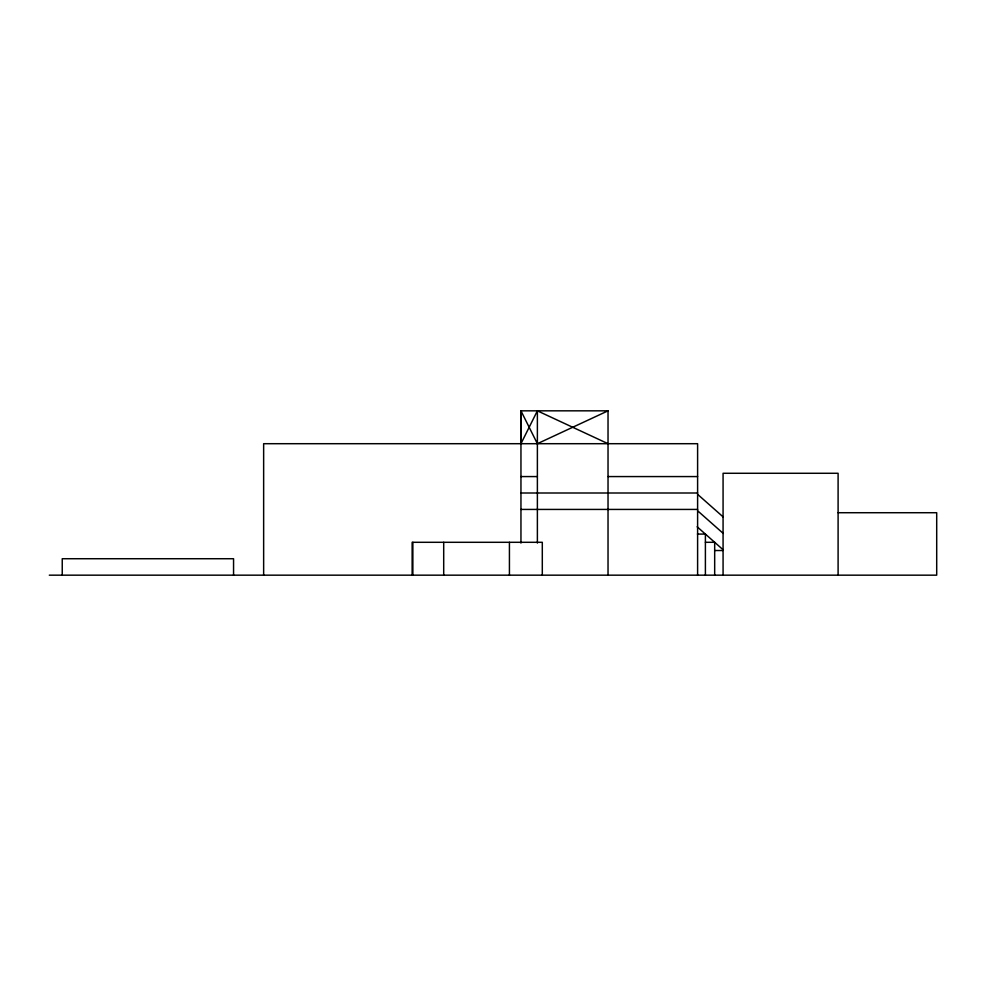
<?xml version="1.0" encoding="UTF-8"?>
<svg xmlns="http://www.w3.org/2000/svg" width="986" height="986" viewBox="0 0 986 986"><rect width="100%" height="100%" fill="white"/><g stroke="black" fill="none" stroke-linecap="round" stroke-linejoin="round"><path stroke-width="1.48" d="M608.029 443.7L537.382 410.829L520.953 443.7L520.953 410.829L608.029 410.829L608.029 575.171M608.029 410.829L537.382 443.7L520.953 410.829L520.855 443.7M520.953 476.571L537.382 476.571M608.029 476.571L697.607 476.571M520.953 493L697.607 493M520.953 509.429L697.607 509.429M838.1 512.72L936.7 512.72L936.7 575.171L49.3 575.171M697.435 534.079L705.397 534.079L705.397 575.171M705.397 542.3L714.677 542.3L714.677 575.171M714.677 550.521L722.639 550.521M698.113 494.775L723.256 517.021M698.113 511.204L723.256 533.451M697.139 526.783L722.935 549.609M838.1 575.171L838.1 473.28L723.071 473.28L723.071 575.171M697.607 575.171L697.607 443.7L263.644 443.7L263.644 575.171M542.3 575.171L542.3 542.3L412.148 542.3L412.148 575.171M537.382 410.829L537.382 543.064M520.953 410.829L520.953 543.064M509.429 542.3L509.429 575.171M443.7 542.3L443.7 575.171M412.863 542.3L412.863 575.171M233.559 575.171L233.559 558.729L62.241 558.729L62.241 575.171"/></g></svg>
